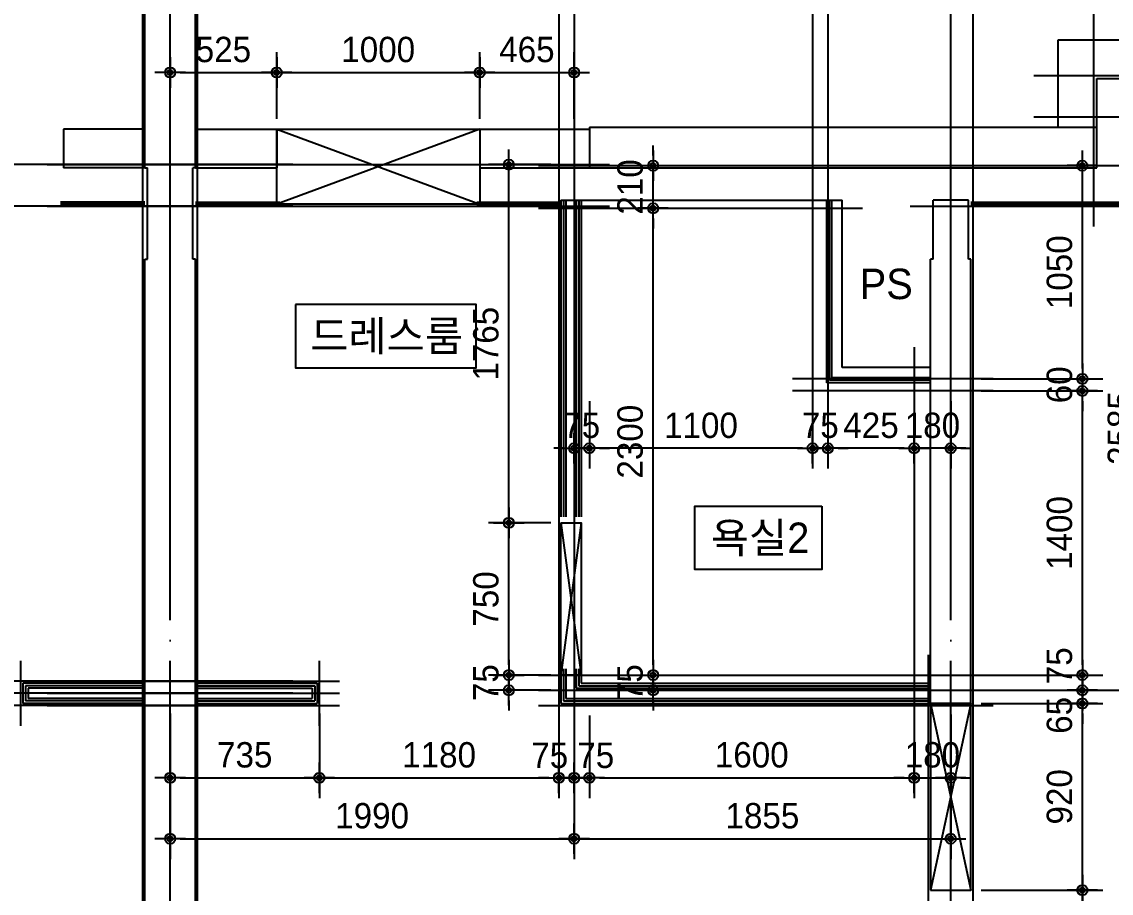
# Model space of a CAD drawing. Header units: millimetres. Extents: x 0 to 92204, y -190080 to 23760.
# Drawn here: x 4497 to 9864, y -147703 to -143409 of the extents above; entities that cross this region are included whole.
import ezdxf
from ezdxf.enums import TextEntityAlignment as Align
from ezdxf.xclip import XClip

# ---------------------------------------------------------------- set-up
doc = ezdxf.new("R2010")
doc.units = ezdxf.units.MM
doc.header["$LTSCALE"] = 100
doc.header["$XCLIPFRAME"] = 0
doc.linetypes.add('AUDIT_D_220706163347-0', pattern=[0])
doc.linetypes.add('CEN', pattern=[62, 60, -1, 0, -1])
doc.layers.get('defpoints').update_dxf_attribs({"color": 139})
for name, color, linetype in [('AA-XXXX-DIMS', 7, 'Continuous'), ('CEN_CON', 1, 'CEN'), ('CEN_WALL', 12, 'CEN'), ('CONC', 2, 'Continuous'), ('DIM', 7, 'AUDIT_D_220706163347-0'), ('MC', 135, 'Continuous'), ('ROM', 7, 'AUDIT_D_220706163347-0'), ('WAL', 3, 'Continuous'), ('WAL_DRY', 7, 'Continuous'), ('실명', 3, 'AUDIT_D_220706163347-0'), ('실명박스', 7, 'AUDIT_D_220706163347-0'), ('창호-open', 4, 'Continuous')]:
    doc.layers.add(name, color=color, linetype=linetype)
doc.styles.add('HAUD01', font='Dotum.ttf')
doc.styles.add('돋움', font='Dotum.ttf')
doc.dimstyles.new('내부100', dxfattribs={"dimscale": 50, "dimtxt": 2.5, "dimasz": 1, "dimexe": 2, "dimexo": 1, "dimgap": 1, "dimtad": 1, "dimdec": 0, "dimzin": 0, "dimdsep": 46, "dimtxsty": '돋움', "dimblk1": 'DIMDOT', "dimblk2": 'DIMDOT', "dimsah": 1, "dimcen": 0.09, "dimdle": 2, "dimclrd": 7, "dimclre": 7, "dimclrt": 3, "dimadec": 0, "dimazin": 0, "dimtfac": 1, "dimtdec": 0, "dimtix": 1, "dimtmove": 2, "dimatfit": 3, "dimldrblk": 'DIMDOT', "dimfxl": 1, "dimtolj": 1, "dimtzin": 0, "dimarcsym": 0})

# ---------------------------------------------------------------- blocks, each defined once
blk = doc.blocks.new('U-131A(기본)', base_point=(-95320.8, -158830.5))
at = {"layer": 'CEN_CON'}
for p, q in [((-95320.8, -159130.5), (-95320.8, -148195.5)), ((-91475.8, -159130.5), (-91475.8, -148195.5)), ((-93505.8, -150690.5), (-90465.8, -150690.5))]:
    blk.add_line(p, q, dxfattribs=at)
at = {"layer": 'CEN_WALL'}
for p, q in [((-93330.8, -148195.5), (-93330.8, -153450.5)), ((-92080.8, -148195.5), (-92080.8, -151900.5)), ((-90770.8, -150990.5), (-90770.8, -148195.5)), ((-91065.8, -150245.5), (-86665.8, -150245.5)), ((-95925.8, -150685.5), (-93155.8, -150685.5)), ((-91265.8, -151740.5), (-92255.8, -151740.5)), ((-95925.8, -153290.5), (-94485.8, -153290.5)), ((-93505.8, -153275.5), (-91265.8, -153275.5))]:
    blk.add_line(p, q, dxfattribs=at)
at = {"layer": 'CONC'}
for p, q in [((-95195.8, -150700.5), (-95195.8, -149285.5)), ((-93255.8, -150500.5), (-90755.8, -150500.5)), ((-93255.8, -150500.5), (-93255.8, -150700.5)), ((-90755.8, -150700.5), (-90755.8, -150500.5)), ((-95208.8, -151150.5), (-95208.8, -150700.5)), ((-95195.8, -150700.5), (-95208.8, -150700.5)), ((-93255.8, -150700.5), (-90755.8, -150700.5)), ((-91562.8, -151150.5), (-91562.8, -150860.5)), ((-91388.8, -150860.5), (-91562.8, -150860.5)), ((-91388.8, -151150.5), (-91388.8, -150860.5)), ((-95195.8, -151150.5), (-95208.8, -151150.5)), ((-95195.8, -156690.5), (-95195.8, -151150.5)), ((-91575.8, -153340.5), (-91575.8, -151150.5)), ((-91562.8, -151150.5), (-91575.8, -151150.5)), ((-91375.8, -151150.5), (-91388.8, -151150.5)), ((-91375.8, -153340.5), (-91375.8, -151150.5)), ((-91575.8, -153340.5), (-91375.8, -153340.5))]:
    blk.add_line(p, q, dxfattribs=at)
at = {"layer": 'MC'}
for p, q in [((-95185.8, -159130.5), (-95185.8, -148195.5)), ((-93405.8, -148195.5), (-93405.8, -153450.5)), ((-92155.8, -148195.5), (-92155.8, -151900.5)), ((-91365.8, -159130.5), (-91365.8, -148195.5)), ((-91065.8, -150450.5), (-86665.8, -150450.5)), ((-95925.8, -150890.5), (-93155.8, -150890.5)), ((-93505.8, -150900.5), (-91910.8, -150900.5)), ((-91675.8, -150890.5), (-90465.8, -150890.5)), ((-91655.8, -151585.5), (-91655.8, -153450.5)), ((-91265.8, -151800.5), (-92255.8, -151800.5)), ((-91585.8, -159130.5), (-91585.8, -153100.5)), ((-94585.8, -153450.5), (-94585.8, -153130.5)), ((-93505.8, -153200.5), (-91265.8, -153200.5)), ((-95925.8, -153230.5), (-94485.8, -153230.5)), ((-95925.8, -153350.5), (-94485.8, -153350.5)), ((-93505.8, -153350.5), (-91265.8, -153350.5))]:
    blk.add_line(p, q, dxfattribs=at)
at = {"layer": 'WAL'}
for p, q in [((-90945.8, -150070.5), (-89365.8, -150070.5)), ((-90945.8, -150500.5), (-90945.8, -150070.5)), ((-90755.8, -150260.5), (-89365.8, -150260.5)), ((-90755.8, -150700.5), (-90755.8, -150260.5)), ((-95195.8, -150510.5), (-94795.8, -150510.5)), ((-94795.8, -150510.5), (-94795.8, -150700.5)), ((-93795.8, -150510.5), (-93255.8, -150510.5)), ((-93795.8, -150510.5), (-93795.8, -150700.5)), ((-95195.8, -150700.5), (-94795.8, -150700.5)), ((-93795.8, -150700.5), (-93255.8, -150700.5))]:
    blk.add_line(p, q, dxfattribs=at)
at = {"layer": 'WAL_DRY'}
for p, q in [((-95195.8, -150870.5), (-94780.8, -150870.5)), ((-95195.8, -150880.5), (-94780.8, -150880.5)), ((-93810.8, -150870.5), (-93395.8, -150870.5)), ((-93810.8, -150880.5), (-93395.8, -150880.5)), ((-93395.8, -150860.5), (-93395.8, -152420.5)), ((-93395.8, -150860.5), (-92085.8, -150860.5)), ((-93383.3, -150860.5), (-93383.3, -152420.5)), ((-93370.8, -150860.5), (-93370.8, -152420.5)), ((-93320.8, -150860.5), (-93320.8, -152420.5)), ((-93308.3, -150860.5), (-93308.3, -152420.5)), ((-93295.8, -150860.5), (-93295.8, -152420.5)), ((-92085.8, -151760.5), (-92085.8, -150860.5)), ((-92085.8, -150860.5), (-92010.8, -150860.5)), ((-92073.3, -151748), (-92073.3, -150860.5)), ((-92060.8, -151735.5), (-92060.8, -150860.5)), ((-92010.8, -151685.5), (-92010.8, -150860.5)), ((-91375.8, -150870.5), (-90585.8, -150870.5)), ((-91375.8, -150880.5), (-90575.8, -150880.5)), ((-91575.8, -151685.5), (-92010.8, -151685.5)), ((-91575.8, -151760.5), (-92085.8, -151760.5)), ((-91575.8, -151748), (-92073.3, -151748)), ((-91575.8, -151735.5), (-92060.8, -151735.5)), ((-93395.8, -153170.5), (-93395.8, -153340.5)), ((-93383.3, -153170.5), (-93383.3, -153328)), ((-93370.8, -153170.5), (-93370.8, -153315.5)), ((-93320.8, -153170.5), (-93320.8, -153265.5)), ((-93308.3, -153170.5), (-93308.3, -153253)), ((-93295.8, -153170.5), (-93295.8, -153240.5)), ((-95195.8, -153240.5), (-94595.8, -153240.5)), ((-95195.8, -153253), (-94608.3, -153253)), ((-94608.3, -153253), (-94608.3, -153328)), ((-94595.8, -153240.5), (-94595.8, -153340.5)), ((-93308.3, -153253), (-91575.8, -153253)), ((-93295.8, -153240.5), (-91575.8, -153240.5)), ((-95195.8, -153265.5), (-94620.8, -153265.5)), ((-95195.8, -153315.5), (-94620.8, -153315.5)), ((-94620.8, -153265.5), (-94620.8, -153315.5)), ((-93370.8, -153315.5), (-91575.8, -153315.5)), ((-93320.8, -153265.5), (-91575.8, -153265.5)), ((-95195.8, -153328), (-94608.3, -153328)), ((-95195.8, -153340.5), (-94595.8, -153340.5)), ((-93395.8, -153340.5), (-91575.8, -153340.5)), ((-93383.3, -153328), (-91575.8, -153328))]:
    blk.add_line(p, q, dxfattribs=at)
blk = doc.blocks.new('DIMDOT')
at = {"layer": 'AA-XXXX-DIMS'}
for p, q in [((0, -1.5), (0, 1.5)), ((-1.5, 0), (1.5, 0))]:
    blk.add_line(p, q, dxfattribs=at)
for radius in [0.5, 0.25]:
    blk.add_circle((0, 0), radius, dxfattribs=at)
blk = doc.blocks.new('*D1703')
at = {"layer": 'defpoints', "color": 0, "transparency": 16777216}
for p in [(9173, -147688), (9721.8, -147688), (9173, -150758)]:
    blk.add_point(p, dxfattribs=at)
at = {"layer": 'DIM', "color": 7, "lineweight": -2, "transparency": 16777216}
for p, q in [((9223, -147688), (9821.8, -147688)), ((9721.8, -150708), (9721.8, -147738)), ((9223, -150758), (9821.8, -150758))]:
    blk.add_line(p, q, dxfattribs=at)
at = {"layer": 'DIM', "color": 7, "lineweight": -2, "transparency": 16777216, "xscale": 50, "yscale": 50, "zscale": 50}
for p, rotation in [((9721.8, -147688), 90), ((9721.8, -150758), 270)]:
    blk.add_blockref('DIMDOT', p, dxfattribs=dict(at, rotation=rotation))
at = {"layer": 'DIM', "color": 3, "transparency": 16777216, "insert": (9609.2, -149223), "char_height": 125, "attachment_point": 5, "rotation": 90, "style": '돋움'}
blk.add_mtext('\\A1;3070', dxfattribs=at)
blk = doc.blocks.new('*D1704')
at = {"layer": 'defpoints', "color": 0, "transparency": 16777216}
for p in [(9173, -146768), (9721.8, -146768), (9173, -147688)]:
    blk.add_point(p, dxfattribs=at)
at = {"layer": 'DIM', "color": 7, "lineweight": -2, "transparency": 16777216}
for p, q in [((9223, -146768), (9821.8, -146768)), ((9721.8, -147638), (9721.8, -146818)), ((9223, -147688), (9821.8, -147688))]:
    blk.add_line(p, q, dxfattribs=at)
at = {"layer": 'DIM', "color": 7, "lineweight": -2, "transparency": 16777216, "xscale": 50, "yscale": 50, "zscale": 50}
for p, rotation in [((9721.8, -146768), 90), ((9721.8, -147688), 270)]:
    blk.add_blockref('DIMDOT', p, dxfattribs=dict(at, rotation=rotation))
at = {"layer": 'DIM', "color": 3, "transparency": 16777216, "insert": (9609.2, -147228), "char_height": 125, "attachment_point": 5, "rotation": 90, "style": '돋움'}
blk.add_mtext('\\A1;920', dxfattribs=at)
blk = doc.blocks.new('*D1705')
at = {"layer": 'defpoints', "color": 0, "transparency": 16777216}
for p in [(9173, -146703), (9721.8, -146703), (9173, -146768)]:
    blk.add_point(p, dxfattribs=at)
at = {"layer": 'DIM', "color": 7, "lineweight": -2, "transparency": 16777216}
for p, q in [((9721.8, -146653), (9721.8, -146603)), ((9223, -146703), (9821.8, -146703)), ((9721.8, -146768), (9721.8, -146703)), ((9223, -146768), (9821.8, -146768)), ((9721.8, -146818), (9721.8, -146868))]:
    blk.add_line(p, q, dxfattribs=at)
at = {"layer": 'DIM', "color": 7, "lineweight": -2, "transparency": 16777216, "xscale": 50, "yscale": 50, "zscale": 50}
for p, rotation in [((9721.8, -146703), 270), ((9721.8, -146768), 90)]:
    blk.add_blockref('DIMDOT', p, dxfattribs=dict(at, rotation=rotation))
at = {"layer": 'DIM', "color": 3, "transparency": 16777216, "insert": (9609.2, -146826.7), "char_height": 125, "attachment_point": 5, "rotation": 90, "style": '돋움'}
blk.add_mtext('\\A1;65', dxfattribs=at)
blk = doc.blocks.new('*D1706')
at = {"layer": 'defpoints', "color": 0, "transparency": 16777216}
for p in [(9173, -146628), (9721.8, -146628), (9173, -146703)]:
    blk.add_point(p, dxfattribs=at)
at = {"layer": 'DIM', "color": 7, "lineweight": -2, "transparency": 16777216}
for p, q in [((9721.8, -146578), (9721.8, -146528)), ((9223, -146628), (9821.8, -146628)), ((9721.8, -146703), (9721.8, -146628)), ((9223, -146703), (9821.8, -146703)), ((9721.8, -146753), (9721.8, -146803))]:
    blk.add_line(p, q, dxfattribs=at)
at = {"layer": 'DIM', "color": 7, "lineweight": -2, "transparency": 16777216, "xscale": 50, "yscale": 50, "zscale": 50}
for p, rotation in [((9721.8, -146628), 270), ((9721.8, -146703), 90)]:
    blk.add_blockref('DIMDOT', p, dxfattribs=dict(at, rotation=rotation))
at = {"layer": 'DIM', "color": 3, "transparency": 16777216, "insert": (9609.2, -146582.2), "char_height": 125, "attachment_point": 5, "rotation": 90, "style": '돋움'}
blk.add_mtext('\\A1;75', dxfattribs=at)
blk = doc.blocks.new('*D1707')
at = {"layer": 'defpoints', "color": 0, "transparency": 16777216}
for p in [(9173, -145228), (9721.8, -145228), (9173, -146628)]:
    blk.add_point(p, dxfattribs=at)
at = {"layer": 'DIM', "color": 7, "lineweight": -2, "transparency": 16777216}
for p, q in [((9223, -145228), (9821.8, -145228)), ((9721.8, -146578), (9721.8, -145278)), ((9223, -146628), (9821.8, -146628))]:
    blk.add_line(p, q, dxfattribs=at)
at = {"layer": 'DIM', "color": 7, "lineweight": -2, "transparency": 16777216, "xscale": 50, "yscale": 50, "zscale": 50}
for p, rotation in [((9721.8, -145228), 90), ((9721.8, -146628), 270)]:
    blk.add_blockref('DIMDOT', p, dxfattribs=dict(at, rotation=rotation))
at = {"layer": 'DIM', "color": 3, "transparency": 16777216, "insert": (9609.2, -145928), "char_height": 125, "attachment_point": 5, "rotation": 90, "style": '돋움'}
blk.add_mtext('\\A1;1400', dxfattribs=at)
blk = doc.blocks.new('*D1708')
at = {"layer": 'defpoints', "color": 0, "transparency": 16777216}
for p in [(9173, -145168), (9721.8, -145168), (9173, -145228)]:
    blk.add_point(p, dxfattribs=at)
at = {"layer": 'DIM', "color": 7, "lineweight": -2, "transparency": 16777216}
for p, q in [((9721.8, -145118), (9721.8, -145068)), ((9223, -145168), (9821.8, -145168)), ((9721.8, -145228), (9721.8, -145168)), ((9223, -145228), (9821.8, -145228)), ((9721.8, -145278), (9721.8, -145328))]:
    blk.add_line(p, q, dxfattribs=at)
at = {"layer": 'DIM', "color": 7, "lineweight": -2, "transparency": 16777216, "xscale": 50, "yscale": 50, "zscale": 50}
for p, rotation in [((9721.8, -145168), 270), ((9721.8, -145228), 90)]:
    blk.add_blockref('DIMDOT', p, dxfattribs=dict(at, rotation=rotation))
at = {"layer": 'DIM', "color": 3, "transparency": 16777216, "insert": (9609.2, -145198), "char_height": 125, "attachment_point": 5, "rotation": 90, "style": '돋움'}
blk.add_mtext('\\A1;60', dxfattribs=at)
blk = doc.blocks.new('*D1709')
at = {"layer": 'defpoints', "color": 0, "transparency": 16777216}
for p in [(9173, -144118), (9721.8, -144118), (9173, -145168)]:
    blk.add_point(p, dxfattribs=at)
at = {"layer": 'DIM', "color": 7, "lineweight": -2, "transparency": 16777216}
for p, q in [((9223, -144118), (9821.8, -144118)), ((9721.8, -145118), (9721.8, -144168)), ((9223, -145168), (9821.8, -145168))]:
    blk.add_line(p, q, dxfattribs=at)
at = {"layer": 'DIM', "color": 7, "lineweight": -2, "transparency": 16777216, "xscale": 50, "yscale": 50, "zscale": 50}
for p, rotation in [((9721.8, -144118), 90), ((9721.8, -145168), 270)]:
    blk.add_blockref('DIMDOT', p, dxfattribs=dict(at, rotation=rotation))
at = {"layer": 'DIM', "color": 3, "transparency": 16777216, "insert": (9609.2, -144643), "char_height": 125, "attachment_point": 5, "rotation": 90, "style": '돋움'}
blk.add_mtext('\\A1;1050', dxfattribs=at)
blk = doc.blocks.new('*D1710')
at = {"layer": 'defpoints', "color": 0, "transparency": 16777216}
for p in [(9173, -144118), (10021.8, -144118), (9173, -146703)]:
    blk.add_point(p, dxfattribs=at)
at = {"layer": 'DIM', "color": 7, "lineweight": -2, "transparency": 16777216}
for p, q in [((9223, -144118), (10121.8, -144118)), ((10021.8, -146653), (10021.8, -144168)), ((9223, -146703), (10121.8, -146703))]:
    blk.add_line(p, q, dxfattribs=at)
at = {"layer": 'DIM', "color": 7, "lineweight": -2, "transparency": 16777216, "xscale": 50, "yscale": 50, "zscale": 50}
for p, rotation in [((10021.8, -144118), 90), ((10021.8, -146703), 270)]:
    blk.add_blockref('DIMDOT', p, dxfattribs=dict(at, rotation=rotation))
at = {"layer": 'DIM', "color": 3, "transparency": 16777216, "insert": (9909.2, -145410.5), "char_height": 125, "attachment_point": 5, "rotation": 90, "style": '돋움'}
blk.add_mtext('\\A1;2585', dxfattribs=at)
blk = doc.blocks.new('*D1711')
at = {"layer": 'defpoints', "color": 0, "transparency": 16777216}
for p in [(9173, -146703), (10021.8, -146703), (9173, -150758)]:
    blk.add_point(p, dxfattribs=at)
at = {"layer": 'DIM', "color": 7, "lineweight": -2, "transparency": 16777216}
for p, q in [((9223, -146703), (10121.8, -146703)), ((10021.8, -150708), (10021.8, -146753)), ((9223, -150758), (10121.8, -150758))]:
    blk.add_line(p, q, dxfattribs=at)
at = {"layer": 'DIM', "color": 7, "lineweight": -2, "transparency": 16777216, "xscale": 50, "yscale": 50, "zscale": 50}
for p, rotation in [((10021.8, -146703), 90), ((10021.8, -150758), 270)]:
    blk.add_blockref('DIMDOT', p, dxfattribs=dict(at, rotation=rotation))
at = {"layer": 'DIM', "color": 3, "transparency": 16777216, "insert": (9909.2, -148730.5), "char_height": 125, "attachment_point": 5, "rotation": 90, "style": '돋움'}
blk.add_mtext('\\A1;4055', dxfattribs=at)
blk = doc.blocks.new('*D1712')
at = {"layer": 'defpoints', "color": 0, "transparency": 16777216}
for p in [(5228, -146768), (5963, -146768), (5963, -147134.5)]:
    blk.add_point(p, dxfattribs=at)
at = {"layer": 'DIM', "color": 7, "lineweight": -2, "transparency": 16777216}
for p, q in [((5228, -146818), (5228, -147234.5)), ((5963, -146818), (5963, -147234.5)), ((5278, -147134.5), (5913, -147134.5))]:
    blk.add_line(p, q, dxfattribs=at)
at = {"layer": 'DIM', "color": 7, "lineweight": -2, "transparency": 16777216, "xscale": 50, "yscale": 50, "zscale": 50, "rotation": 180}
blk.add_blockref('DIMDOT', (5228, -147134.5), dxfattribs=at)
at = {"layer": 'DIM', "color": 7, "lineweight": -2, "transparency": 16777216, "xscale": 50, "yscale": 50, "zscale": 50}
blk.add_blockref('DIMDOT', (5963, -147134.5), dxfattribs=at)
at = {"layer": 'DIM', "color": 3, "transparency": 16777216, "insert": (5595.5, -147021.9), "char_height": 125, "attachment_point": 5, "style": '돋움'}
blk.add_mtext('\\A1;735', dxfattribs=at)
blk = doc.blocks.new('*D1713')
at = {"layer": 'defpoints', "color": 0, "transparency": 16777216}
for p in [(5963, -146768), (7143, -146778), (7143, -147134.5)]:
    blk.add_point(p, dxfattribs=at)
at = {"layer": 'DIM', "color": 7, "lineweight": -2, "transparency": 16777216}
for p, q in [((5963, -146818), (5963, -147234.5)), ((7143, -146828), (7143, -147234.5)), ((6013, -147134.5), (7093, -147134.5))]:
    blk.add_line(p, q, dxfattribs=at)
at = {"layer": 'DIM', "color": 7, "lineweight": -2, "transparency": 16777216, "xscale": 50, "yscale": 50, "zscale": 50, "rotation": 180}
blk.add_blockref('DIMDOT', (5963, -147134.5), dxfattribs=at)
at = {"layer": 'DIM', "color": 7, "lineweight": -2, "transparency": 16777216, "xscale": 50, "yscale": 50, "zscale": 50}
blk.add_blockref('DIMDOT', (7143, -147134.5), dxfattribs=at)
at = {"layer": 'DIM', "color": 3, "transparency": 16777216, "insert": (6553, -147021.9), "char_height": 125, "attachment_point": 5, "style": '돋움'}
blk.add_mtext('\\A1;1180', dxfattribs=at)
blk = doc.blocks.new('*D1714')
at = {"layer": 'defpoints', "color": 0, "transparency": 16777216}
for p in [(7143, -146778), (7218, -146778), (7218, -147134.5)]:
    blk.add_point(p, dxfattribs=at)
at = {"layer": 'DIM', "color": 7, "lineweight": -2, "transparency": 16777216}
for p, q in [((7143, -146828), (7143, -147234.5)), ((7218, -146828), (7218, -147234.5)), ((7093, -147134.5), (7043, -147134.5)), ((7143, -147134.5), (7218, -147134.5)), ((7268, -147134.5), (7318, -147134.5))]:
    blk.add_line(p, q, dxfattribs=at)
at = {"layer": 'DIM', "color": 7, "lineweight": -2, "transparency": 16777216, "xscale": 50, "yscale": 50, "zscale": 50}
blk.add_blockref('DIMDOT', (7143, -147134.5), dxfattribs=at)
at = {"layer": 'DIM', "color": 7, "lineweight": -2, "transparency": 16777216, "xscale": 50, "yscale": 50, "zscale": 50, "rotation": 180}
blk.add_blockref('DIMDOT', (7218, -147134.5), dxfattribs=at)
at = {"layer": 'DIM', "color": 3, "transparency": 16777216, "insert": (7098, -147024.6), "char_height": 125, "attachment_point": 5, "style": '돋움'}
blk.add_mtext('\\A1;75', dxfattribs=at)
blk = doc.blocks.new('*D1715')
at = {"layer": 'defpoints', "color": 0, "transparency": 16777216}
for p in [(7218, -146778), (7293, -146778), (7293, -147134.5)]:
    blk.add_point(p, dxfattribs=at)
at = {"layer": 'DIM', "color": 7, "lineweight": -2, "transparency": 16777216}
for p, q in [((7218, -146828), (7218, -147234.5)), ((7293, -146828), (7293, -147234.5)), ((7168, -147134.5), (7118, -147134.5)), ((7218, -147134.5), (7293, -147134.5)), ((7343, -147134.5), (7393, -147134.5))]:
    blk.add_line(p, q, dxfattribs=at)
at = {"layer": 'DIM', "color": 7, "lineweight": -2, "transparency": 16777216, "xscale": 50, "yscale": 50, "zscale": 50}
blk.add_blockref('DIMDOT', (7218, -147134.5), dxfattribs=at)
at = {"layer": 'DIM', "color": 7, "lineweight": -2, "transparency": 16777216, "xscale": 50, "yscale": 50, "zscale": 50, "rotation": 180}
blk.add_blockref('DIMDOT', (7293, -147134.5), dxfattribs=at)
at = {"layer": 'DIM', "color": 3, "transparency": 16777216, "insert": (7324.7, -147024.6), "char_height": 125, "attachment_point": 5, "style": '돋움'}
blk.add_mtext('\\A1;75', dxfattribs=at)
blk = doc.blocks.new('*D1716')
at = {"layer": 'defpoints', "color": 0, "transparency": 16777216}
for p in [(8893, -146778), (9073, -146778), (9073, -147134.5)]:
    blk.add_point(p, dxfattribs=at)
at = {"layer": 'DIM', "color": 7, "lineweight": -2, "transparency": 16777216}
for p, q in [((8893, -146828), (8893, -147234.5)), ((9073, -146828), (9073, -147234.5)), ((8843, -147134.5), (8793, -147134.5)), ((8893, -147134.5), (9073, -147134.5)), ((9123, -147134.5), (9173, -147134.5))]:
    blk.add_line(p, q, dxfattribs=at)
at = {"layer": 'DIM', "color": 7, "lineweight": -2, "transparency": 16777216, "xscale": 50, "yscale": 50, "zscale": 50}
blk.add_blockref('DIMDOT', (8893, -147134.5), dxfattribs=at)
at = {"layer": 'DIM', "color": 7, "lineweight": -2, "transparency": 16777216, "xscale": 50, "yscale": 50, "zscale": 50, "rotation": 180}
blk.add_blockref('DIMDOT', (9073, -147134.5), dxfattribs=at)
at = {"layer": 'DIM', "color": 3, "transparency": 16777216, "insert": (8983, -147021.9), "char_height": 125, "attachment_point": 5, "style": '돋움'}
blk.add_mtext('\\A1;180', dxfattribs=at)
blk = doc.blocks.new('*D1717')
at = {"layer": 'defpoints', "color": 0, "transparency": 16777216}
for p in [(5228, -146768), (7218, -146778), (7218, -147434.5)]:
    blk.add_point(p, dxfattribs=at)
at = {"layer": 'DIM', "color": 7, "lineweight": -2, "transparency": 16777216}
for p, q in [((5228, -146818), (5228, -147534.5)), ((7218, -146828), (7218, -147534.5)), ((5278, -147434.5), (7168, -147434.5))]:
    blk.add_line(p, q, dxfattribs=at)
at = {"layer": 'DIM', "color": 7, "lineweight": -2, "transparency": 16777216, "xscale": 50, "yscale": 50, "zscale": 50, "rotation": 180}
blk.add_blockref('DIMDOT', (5228, -147434.5), dxfattribs=at)
at = {"layer": 'DIM', "color": 7, "lineweight": -2, "transparency": 16777216, "xscale": 50, "yscale": 50, "zscale": 50}
blk.add_blockref('DIMDOT', (7218, -147434.5), dxfattribs=at)
at = {"layer": 'DIM', "color": 3, "transparency": 16777216, "insert": (6223, -147321.9), "char_height": 125, "attachment_point": 5, "style": '돋움'}
blk.add_mtext('\\A1;1990', dxfattribs=at)
blk = doc.blocks.new('*D1718')
at = {"layer": 'defpoints', "color": 0, "transparency": 16777216}
for p in [(7293, -146778), (8893, -146778), (8893, -147134.5)]:
    blk.add_point(p, dxfattribs=at)
at = {"layer": 'DIM', "color": 7, "lineweight": -2, "transparency": 16777216}
for p, q in [((7293, -146828), (7293, -147234.5)), ((8893, -146828), (8893, -147234.5)), ((7343, -147134.5), (8843, -147134.5))]:
    blk.add_line(p, q, dxfattribs=at)
at = {"layer": 'DIM', "color": 7, "lineweight": -2, "transparency": 16777216, "xscale": 50, "yscale": 50, "zscale": 50, "rotation": 180}
blk.add_blockref('DIMDOT', (7293, -147134.5), dxfattribs=at)
at = {"layer": 'DIM', "color": 7, "lineweight": -2, "transparency": 16777216, "xscale": 50, "yscale": 50, "zscale": 50}
blk.add_blockref('DIMDOT', (8893, -147134.5), dxfattribs=at)
at = {"layer": 'DIM', "color": 3, "transparency": 16777216, "insert": (8093, -147021.9), "char_height": 125, "attachment_point": 5, "style": '돋움'}
blk.add_mtext('\\A1;1600', dxfattribs=at)
blk = doc.blocks.new('*D1719')
at = {"layer": 'defpoints', "color": 0, "transparency": 16777216}
for p in [(7218, -146778), (9073, -146772.8), (9073, -147434.5)]:
    blk.add_point(p, dxfattribs=at)
at = {"layer": 'DIM', "color": 7, "lineweight": -2, "transparency": 16777216}
for p, q in [((9073, -146822.8), (9073, -147534.5)), ((7218, -146828), (7218, -147534.5)), ((7268, -147434.5), (9023, -147434.5))]:
    blk.add_line(p, q, dxfattribs=at)
at = {"layer": 'DIM', "color": 7, "lineweight": -2, "transparency": 16777216, "xscale": 50, "yscale": 50, "zscale": 50, "rotation": 180}
blk.add_blockref('DIMDOT', (7218, -147434.5), dxfattribs=at)
at = {"layer": 'DIM', "color": 7, "lineweight": -2, "transparency": 16777216, "xscale": 50, "yscale": 50, "zscale": 50}
blk.add_blockref('DIMDOT', (9073, -147434.5), dxfattribs=at)
at = {"layer": 'DIM', "color": 3, "transparency": 16777216, "insert": (8145.5, -147321.9), "char_height": 125, "attachment_point": 5, "style": '돋움'}
blk.add_mtext('\\A1;1855', dxfattribs=at)
blk = doc.blocks.new('*D1720')
at = {"layer": 'defpoints', "color": 0, "transparency": 16777216}
for p in [(6896.5, -146628), (7153, -146628), (7153, -146703)]:
    blk.add_point(p, dxfattribs=at)
at = {"layer": 'DIM', "color": 7, "lineweight": -2, "transparency": 16777216}
for p, q in [((6896.5, -146578), (6896.5, -146528)), ((7103, -146628), (6796.5, -146628)), ((6896.5, -146703), (6896.5, -146628)), ((7103, -146703), (6796.5, -146703)), ((6896.5, -146753), (6896.5, -146803))]:
    blk.add_line(p, q, dxfattribs=at)
at = {"layer": 'DIM', "color": 7, "lineweight": -2, "transparency": 16777216, "xscale": 50, "yscale": 50, "zscale": 50}
for p, rotation in [((6896.5, -146628), 270), ((6896.5, -146703), 90)]:
    blk.add_blockref('DIMDOT', p, dxfattribs=dict(at, rotation=rotation))
at = {"layer": 'DIM', "color": 3, "transparency": 16777216, "insert": (6783.9, -146665.5), "char_height": 125, "attachment_point": 5, "rotation": 90, "style": '돋움'}
blk.add_mtext('\\A1;75', dxfattribs=at)
blk = doc.blocks.new('*D1721')
at = {"layer": 'defpoints', "color": 0, "transparency": 16777216}
for p in [(6896.5, -145878), (7153, -145878), (7153, -146628)]:
    blk.add_point(p, dxfattribs=at)
at = {"layer": 'DIM', "color": 7, "lineweight": -2, "transparency": 16777216}
for p, q in [((7103, -145878), (6796.5, -145878)), ((6896.5, -146578), (6896.5, -145928)), ((7103, -146628), (6796.5, -146628))]:
    blk.add_line(p, q, dxfattribs=at)
at = {"layer": 'DIM', "color": 7, "lineweight": -2, "transparency": 16777216, "xscale": 50, "yscale": 50, "zscale": 50}
for p, rotation in [((6896.5, -145878), 90), ((6896.5, -146628), 270)]:
    blk.add_blockref('DIMDOT', p, dxfattribs=dict(at, rotation=rotation))
at = {"layer": 'DIM', "color": 3, "transparency": 16777216, "insert": (6783.9, -146253), "char_height": 125, "attachment_point": 5, "rotation": 90, "style": '돋움'}
blk.add_mtext('\\A1;750', dxfattribs=at)
blk = doc.blocks.new('*D1722')
at = {"layer": 'defpoints', "color": 0, "transparency": 16777216}
for p in [(6896.5, -144113), (7153, -144113), (7153, -145878)]:
    blk.add_point(p, dxfattribs=at)
at = {"layer": 'DIM', "color": 7, "lineweight": -2, "transparency": 16777216}
for p, q in [((7103, -144113), (6796.5, -144113)), ((6896.5, -145828), (6896.5, -144163)), ((7103, -145878), (6796.5, -145878))]:
    blk.add_line(p, q, dxfattribs=at)
at = {"layer": 'DIM', "color": 7, "lineweight": -2, "transparency": 16777216, "xscale": 50, "yscale": 50, "zscale": 50}
for p, rotation in [((6896.5, -144113), 90), ((6896.5, -145878), 270)]:
    blk.add_blockref('DIMDOT', p, dxfattribs=dict(at, rotation=rotation))
at = {"layer": 'DIM', "color": 3, "transparency": 16777216, "insert": (6783.9, -144995.5), "char_height": 125, "attachment_point": 5, "rotation": 90, "style": '돋움'}
blk.add_mtext('\\A1;1765', dxfattribs=at)
blk = doc.blocks.new('*D1723')
at = {"layer": 'defpoints', "color": 0, "transparency": 16777216}
for p in [(7410, -146628), (7607, -146628), (7410, -146703)]:
    blk.add_point(p, dxfattribs=at)
at = {"layer": 'DIM', "color": 7, "lineweight": -2, "transparency": 16777216}
for p, q in [((7607, -146578), (7607, -146528)), ((7460, -146628), (7707, -146628)), ((7607, -146703), (7607, -146628)), ((7460, -146703), (7707, -146703)), ((7607, -146753), (7607, -146803))]:
    blk.add_line(p, q, dxfattribs=at)
at = {"layer": 'DIM', "color": 7, "lineweight": -2, "transparency": 16777216, "xscale": 50, "yscale": 50, "zscale": 50}
for p, rotation in [((7607, -146628), 270), ((7607, -146703), 90)]:
    blk.add_blockref('DIMDOT', p, dxfattribs=dict(at, rotation=rotation))
at = {"layer": 'DIM', "color": 3, "transparency": 16777216, "insert": (7494.4, -146665.5), "char_height": 125, "attachment_point": 5, "rotation": 90, "style": '돋움'}
blk.add_mtext('\\A1;75', dxfattribs=at)
blk = doc.blocks.new('*D1724')
at = {"layer": 'defpoints', "color": 0, "transparency": 16777216}
for p in [(7410, -144328), (7607, -144328), (7410, -146628)]:
    blk.add_point(p, dxfattribs=at)
at = {"layer": 'DIM', "color": 7, "lineweight": -2, "transparency": 16777216}
for p, q in [((7460, -144328), (7707, -144328)), ((7607, -146578), (7607, -144378)), ((7460, -146628), (7707, -146628))]:
    blk.add_line(p, q, dxfattribs=at)
at = {"layer": 'DIM', "color": 7, "lineweight": -2, "transparency": 16777216, "xscale": 50, "yscale": 50, "zscale": 50}
for p, rotation in [((7607, -144328), 90), ((7607, -146628), 270)]:
    blk.add_blockref('DIMDOT', p, dxfattribs=dict(at, rotation=rotation))
at = {"layer": 'DIM', "color": 3, "transparency": 16777216, "insert": (7494.4, -145478), "char_height": 125, "attachment_point": 5, "rotation": 90, "style": '돋움'}
blk.add_mtext('\\A1;2300', dxfattribs=at)
blk = doc.blocks.new('*D1725')
at = {"layer": 'defpoints', "color": 0, "transparency": 16777216}
for p in [(7410, -144118), (7607, -144118), (7410, -144328)]:
    blk.add_point(p, dxfattribs=at)
at = {"layer": 'DIM', "color": 7, "lineweight": -2, "transparency": 16777216}
for p, q in [((7607, -144068), (7607, -144018)), ((7460, -144118), (7707, -144118)), ((7607, -144328), (7607, -144118)), ((7460, -144328), (7707, -144328)), ((7607, -144378), (7607, -144428))]:
    blk.add_line(p, q, dxfattribs=at)
at = {"layer": 'DIM', "color": 7, "lineweight": -2, "transparency": 16777216, "xscale": 50, "yscale": 50, "zscale": 50}
for p, rotation in [((7607, -144118), 270), ((7607, -144328), 90)]:
    blk.add_blockref('DIMDOT', p, dxfattribs=dict(at, rotation=rotation))
at = {"layer": 'DIM', "color": 3, "transparency": 16777216, "insert": (7494.4, -144223), "char_height": 125, "attachment_point": 5, "rotation": 90, "style": '돋움'}
blk.add_mtext('\\A1;210', dxfattribs=at)
blk = doc.blocks.new('*D1726')
at = {"layer": 'defpoints', "color": 0, "transparency": 16777216}
for p in [(8893, -145228), (9073, -145228), (8893, -145510.7)]:
    blk.add_point(p, dxfattribs=at)
at = {"layer": 'DIM', "color": 7, "lineweight": -2, "transparency": 16777216}
for p, q in [((8893, -145278), (8893, -145610.7)), ((9073, -145278), (9073, -145610.7)), ((8843, -145510.7), (8793, -145510.7)), ((9073, -145510.7), (8893, -145510.7)), ((9123, -145510.7), (9173, -145510.7))]:
    blk.add_line(p, q, dxfattribs=at)
at = {"layer": 'DIM', "color": 7, "lineweight": -2, "transparency": 16777216, "xscale": 50, "yscale": 50, "zscale": 50}
blk.add_blockref('DIMDOT', (8893, -145510.7), dxfattribs=at)
at = {"layer": 'DIM', "color": 7, "lineweight": -2, "transparency": 16777216, "xscale": 50, "yscale": 50, "zscale": 50, "rotation": 180}
blk.add_blockref('DIMDOT', (9073, -145510.7), dxfattribs=at)
at = {"layer": 'DIM', "color": 3, "transparency": 16777216, "insert": (8983, -145398.2), "char_height": 125, "attachment_point": 5, "style": '돋움'}
blk.add_mtext('\\A1;180', dxfattribs=at)
blk = doc.blocks.new('*D1727')
at = {"layer": 'defpoints', "color": 0, "transparency": 16777216}
for p in [(8468, -145228), (8893, -145228), (8468, -145510.7)]:
    blk.add_point(p, dxfattribs=at)
at = {"layer": 'DIM', "color": 7, "lineweight": -2, "transparency": 16777216}
for p, q in [((8468, -145278), (8468, -145610.7)), ((8893, -145278), (8893, -145610.7)), ((8843, -145510.7), (8518, -145510.7))]:
    blk.add_line(p, q, dxfattribs=at)
at = {"layer": 'DIM', "color": 7, "lineweight": -2, "transparency": 16777216, "xscale": 50, "yscale": 50, "zscale": 50, "rotation": 180}
blk.add_blockref('DIMDOT', (8468, -145510.7), dxfattribs=at)
at = {"layer": 'DIM', "color": 7, "lineweight": -2, "transparency": 16777216, "xscale": 50, "yscale": 50, "zscale": 50}
blk.add_blockref('DIMDOT', (8893, -145510.7), dxfattribs=at)
at = {"layer": 'DIM', "color": 3, "transparency": 16777216, "insert": (8680.5, -145398.2), "char_height": 125, "attachment_point": 5, "style": '돋움'}
blk.add_mtext('\\A1;425', dxfattribs=at)
blk = doc.blocks.new('*D1728')
at = {"layer": 'defpoints', "color": 0, "transparency": 16777216}
for p in [(8393, -145228), (8468, -145228), (8393, -145510.7)]:
    blk.add_point(p, dxfattribs=at)
at = {"layer": 'DIM', "color": 7, "lineweight": -2, "transparency": 16777216}
for p, q in [((8393, -145278), (8393, -145610.7)), ((8468, -145278), (8468, -145610.7)), ((8343, -145510.7), (8293, -145510.7)), ((8468, -145510.7), (8393, -145510.7)), ((8518, -145510.7), (8568, -145510.7))]:
    blk.add_line(p, q, dxfattribs=at)
at = {"layer": 'DIM', "color": 7, "lineweight": -2, "transparency": 16777216, "xscale": 50, "yscale": 50, "zscale": 50}
blk.add_blockref('DIMDOT', (8393, -145510.7), dxfattribs=at)
at = {"layer": 'DIM', "color": 7, "lineweight": -2, "transparency": 16777216, "xscale": 50, "yscale": 50, "zscale": 50, "rotation": 180}
blk.add_blockref('DIMDOT', (8468, -145510.7), dxfattribs=at)
at = {"layer": 'DIM', "color": 3, "transparency": 16777216, "insert": (8430.5, -145398.2), "char_height": 125, "attachment_point": 5, "style": '돋움'}
blk.add_mtext('\\A1;75', dxfattribs=at)
blk = doc.blocks.new('*D1729')
at = {"layer": 'defpoints', "color": 0, "transparency": 16777216}
for p in [(7293, -145228), (8393, -145228), (7293, -145510.7)]:
    blk.add_point(p, dxfattribs=at)
at = {"layer": 'DIM', "color": 7, "lineweight": -2, "transparency": 16777216}
for p, q in [((7293, -145278), (7293, -145610.7)), ((8393, -145278), (8393, -145610.7)), ((8343, -145510.7), (7343, -145510.7))]:
    blk.add_line(p, q, dxfattribs=at)
at = {"layer": 'DIM', "color": 7, "lineweight": -2, "transparency": 16777216, "xscale": 50, "yscale": 50, "zscale": 50, "rotation": 180}
blk.add_blockref('DIMDOT', (7293, -145510.7), dxfattribs=at)
at = {"layer": 'DIM', "color": 7, "lineweight": -2, "transparency": 16777216, "xscale": 50, "yscale": 50, "zscale": 50}
blk.add_blockref('DIMDOT', (8393, -145510.7), dxfattribs=at)
at = {"layer": 'DIM', "color": 3, "transparency": 16777216, "insert": (7843, -145398.2), "char_height": 125, "attachment_point": 5, "style": '돋움'}
blk.add_mtext('\\A1;1100', dxfattribs=at)
blk = doc.blocks.new('*D1730')
at = {"layer": 'defpoints', "color": 0, "transparency": 16777216}
for p in [(7218, -145228), (7293, -145228), (7218, -145510.7)]:
    blk.add_point(p, dxfattribs=at)
at = {"layer": 'DIM', "color": 7, "lineweight": -2, "transparency": 16777216}
for p, q in [((7218, -145278), (7218, -145610.7)), ((7293, -145278), (7293, -145610.7)), ((7168, -145510.7), (7118, -145510.7)), ((7293, -145510.7), (7218, -145510.7)), ((7343, -145510.7), (7393, -145510.7))]:
    blk.add_line(p, q, dxfattribs=at)
at = {"layer": 'DIM', "color": 7, "lineweight": -2, "transparency": 16777216, "xscale": 50, "yscale": 50, "zscale": 50}
blk.add_blockref('DIMDOT', (7218, -145510.7), dxfattribs=at)
at = {"layer": 'DIM', "color": 7, "lineweight": -2, "transparency": 16777216, "xscale": 50, "yscale": 50, "zscale": 50, "rotation": 180}
blk.add_blockref('DIMDOT', (7293, -145510.7), dxfattribs=at)
at = {"layer": 'DIM', "color": 3, "transparency": 16777216, "insert": (7255.5, -145398.2), "char_height": 125, "attachment_point": 5, "style": '돋움'}
blk.add_mtext('\\A1;75', dxfattribs=at)
blk = doc.blocks.new('*D1731')
at = {"layer": 'defpoints', "color": 0, "transparency": 16777216}
for p in [(5753, -143659), (5228, -143938), (5753, -143938)]:
    blk.add_point(p, dxfattribs=at)
at = {"layer": 'DIM', "color": 7, "lineweight": -2, "transparency": 16777216}
for p, q in [((5228, -143888), (5228, -143559)), ((5753, -143888), (5753, -143559)), ((5278, -143659), (5703, -143659))]:
    blk.add_line(p, q, dxfattribs=at)
at = {"layer": 'DIM', "color": 7, "lineweight": -2, "transparency": 16777216, "xscale": 50, "yscale": 50, "zscale": 50, "rotation": 180}
blk.add_blockref('DIMDOT', (5228, -143659), dxfattribs=at)
at = {"layer": 'DIM', "color": 7, "lineweight": -2, "transparency": 16777216, "xscale": 50, "yscale": 50, "zscale": 50}
blk.add_blockref('DIMDOT', (5753, -143659), dxfattribs=at)
at = {"layer": 'DIM', "color": 3, "transparency": 16777216, "insert": (5490.5, -143546.4), "char_height": 125, "attachment_point": 5, "style": '돋움'}
blk.add_mtext('\\A1;525', dxfattribs=at)
blk = doc.blocks.new('*D1732')
at = {"layer": 'defpoints', "color": 0, "transparency": 16777216}
for p in [(6753, -143659), (5753, -143938), (6753, -143938)]:
    blk.add_point(p, dxfattribs=at)
at = {"layer": 'DIM', "color": 7, "lineweight": -2, "transparency": 16777216}
for p, q in [((5753, -143888), (5753, -143559)), ((6753, -143888), (6753, -143559)), ((5803, -143659), (6703, -143659))]:
    blk.add_line(p, q, dxfattribs=at)
at = {"layer": 'DIM', "color": 7, "lineweight": -2, "transparency": 16777216, "xscale": 50, "yscale": 50, "zscale": 50, "rotation": 180}
blk.add_blockref('DIMDOT', (5753, -143659), dxfattribs=at)
at = {"layer": 'DIM', "color": 7, "lineweight": -2, "transparency": 16777216, "xscale": 50, "yscale": 50, "zscale": 50}
blk.add_blockref('DIMDOT', (6753, -143659), dxfattribs=at)
at = {"layer": 'DIM', "color": 3, "transparency": 16777216, "insert": (6253, -143546.4), "char_height": 125, "attachment_point": 5, "style": '돋움'}
blk.add_mtext('\\A1;1000', dxfattribs=at)
blk = doc.blocks.new('*D1733')
at = {"layer": 'defpoints', "color": 0, "transparency": 16777216}
for p in [(7218, -143659), (6753, -143938), (7218, -143938)]:
    blk.add_point(p, dxfattribs=at)
at = {"layer": 'DIM', "color": 7, "lineweight": -2, "transparency": 16777216}
for p, q in [((6753, -143888), (6753, -143559)), ((7218, -143888), (7218, -143559)), ((6803, -143659), (7168, -143659))]:
    blk.add_line(p, q, dxfattribs=at)
at = {"layer": 'DIM', "color": 7, "lineweight": -2, "transparency": 16777216, "xscale": 50, "yscale": 50, "zscale": 50, "rotation": 180}
blk.add_blockref('DIMDOT', (6753, -143659), dxfattribs=at)
at = {"layer": 'DIM', "color": 7, "lineweight": -2, "transparency": 16777216, "xscale": 50, "yscale": 50, "zscale": 50}
blk.add_blockref('DIMDOT', (7218, -143659), dxfattribs=at)
at = {"layer": 'DIM', "color": 3, "transparency": 16777216, "insert": (6985.5, -143546.4), "char_height": 125, "attachment_point": 5, "style": '돋움'}
blk.add_mtext('\\A1;465', dxfattribs=at)

msp = doc.modelspace()

# ---------------------------------------------------------------- linework, layer by layer
at = {"layer": '실명박스'}
for points in [[(5846.3, -144801.6), (5846.3, -145114.1), (6735.3, -145114.1), (6735.3, -144801.6)], [(8438.3, -145795.7), (8438.3, -146108.2), (7813.3, -146108.2), (7813.3, -145795.7)]]:
    msp.add_lwpolyline(points, close=True, dxfattribs=at)
at = {"layer": '창호-open'}
for p, q in [((6753, -143938), (5753, -144308)), ((5753, -143938), (6753, -144308)), ((7253, -145878), (7153, -146628)), ((7153, -145878), (7253, -146628)), ((9173, -146768), (8973, -147688)), ((8973, -146768), (9173, -147688))]:
    msp.add_line(p, q, dxfattribs=at)
for points in [[(5753, -143938), (6753, -143938), (6753, -144308), (5753, -144308)], [(7153, -145878), (7253, -145878), (7253, -146628), (7153, -146628)], [(8973, -147688), (9173, -147688), (9173, -146768), (8973, -146768)]]:
    msp.add_lwpolyline(points, close=True, dxfattribs=at)

# ---------------------------------------------------------------- block references
ref = msp.add_blockref('U-131A(기본)', (5228, -152258), dxfattribs=dict(xscale=-1))
XClip(ref).set_block_clipping_path([(-125185.7621048288, -159130.4644776349), (-93669.6970513853, -145405.4644776349)])
msp.add_blockref('U-131A(기본)', (5228, -152258))

# ---------------------------------------------------------------- texts
at = {"layer": 'ROM', "color": 3, "style": 'HAUD01'}
msp.add_text('PS', height=150, dxfattribs=at).set_placement((8755.5, -144700.5), align=Align.MIDDLE)
at = {"layer": '실명', "style": 'HAUD01'}
for s, p in [('드레스룸', (6294.3, -144955.6)), ('욕실2', (8134, -145950))]:
    msp.add_text(s, height=150, dxfattribs=at).set_placement(p, align=Align.MIDDLE)

# ---------------------------------------------------------------- dimensions: what is measured, and where the dimension line sits
at = {"layer": 'DIM'}
for base, p1, p2, picture, middle in [((5753, -143659), (5228, -143938), (5753, -143938), '*D1731', (5490.5, -143546.4)), ((6753, -143659), (5753, -143938), (6753, -143938), '*D1732', (6253, -143546.4)), ((7218, -143659), (6753, -143938), (7218, -143938), '*D1733', (6985.5, -143546.4))]:
    dim = msp.add_linear_dim(base=base, p1=p1, p2=p2, dimstyle='내부100', override={"dimscale": 50}, dxfattribs=at)
    dim.commit()
    dim.dimension.update_dxf_attribs({"geometry": picture, "text_midpoint": middle})
for base, p1, p2, angle, picture, middle in [((7607, -144118), (7410, -144328), (7410, -144118), 270, '*D1725', (7494.4, -144223)), ((6896.5, -144113), (7153, -145878), (7153, -144113), 90, '*D1722', (6783.9, -144995.5)), ((9721.8, -144118), (9173, -145168), (9173, -144118), 270, '*D1709', (9609.2, -144643)), ((10021.8, -144118), (9173, -146703), (9173, -144118), 270, '*D1710', (9909.2, -145410.5)), ((7607, -144328), (7410, -146628), (7410, -144328), 270, '*D1724', (7494.4, -145478)), ((9721.8, -145168), (9173, -145228), (9173, -145168), 270, '*D1708', (9609.2, -145198)), ((9721.8, -145228), (9173, -146628), (9173, -145228), 270, '*D1707', (9609.2, -145928)), ((7218, -145510.7), (7293, -145228), (7218, -145228), 180, '*D1730', (7255.5, -145398.2)), ((7293, -145510.7), (8393, -145228), (7293, -145228), 180, '*D1729', (7843, -145398.2)), ((8393, -145510.7), (8468, -145228), (8393, -145228), 180, '*D1728', (8430.5, -145398.2)), ((8468, -145510.7), (8893, -145228), (8468, -145228), 180, '*D1727', (8680.5, -145398.2)), ((8893, -145510.7), (9073, -145228), (8893, -145228), 180, '*D1726', (8983, -145398.2)), ((6896.5, -145878), (7153, -146628), (7153, -145878), 90, '*D1721', (6783.9, -146253)), ((6896.5, -146628), (7153, -146703), (7153, -146628), 90, '*D1720', (6783.9, -146665.5)), ((7607, -146628), (7410, -146703), (7410, -146628), 270, '*D1723', (7494.4, -146665.5)), ((10021.8, -146703), (9173, -150758), (9173, -146703), 270, '*D1711', (9909.2, -148730.5)), ((9721.8, -146768), (9173, -147688), (9173, -146768), 270, '*D1704', (9609.2, -147228)), ((5963, -147134.5), (5228, -146768), (5963, -146768), 180, '*D1712', (5595.5, -147021.9)), ((7218, -147434.5), (5228, -146768), (7218, -146778), 180, '*D1717', (6223, -147321.9)), ((7143, -147134.5), (5963, -146768), (7143, -146778), 180, '*D1713', (6553, -147021.9)), ((9073, -147434.5), (7218, -146778), (9073, -146772.8), 180, '*D1719', (8145.5, -147321.9)), ((8893, -147134.5), (7293, -146778), (8893, -146778), 180, '*D1718', (8093, -147021.9)), ((9073, -147134.5), (8893, -146778), (9073, -146778), 180, '*D1716', (8983, -147021.9)), ((9721.8, -147688), (9173, -150758), (9173, -147688), 270, '*D1703', (9609.2, -149223))]:
    dim = msp.add_linear_dim(base=base, p1=p1, p2=p2, angle=angle, dimstyle='내부100', override={"dimscale": 50}, dxfattribs=at)
    dim.commit()
    dim.dimension.update_dxf_attribs({"geometry": picture, "text_midpoint": middle})
for base, p1, p2, angle, picture, middle in [((9721.8, -146628), (9173, -146703), (9173, -146628), 270, '*D1706', (9609.2, -146582.2)), ((9721.8, -146703), (9173, -146768), (9173, -146703), 270, '*D1705', (9609.2, -146826.7)), ((7218, -147134.5), (7143, -146778), (7218, -146778), 180, '*D1714', (7098, -147024.6)), ((7293, -147134.5), (7218, -146778), (7293, -146778), 180, '*D1715', (7324.7, -147024.6))]:
    dim = msp.add_linear_dim(base=base, p1=p1, p2=p2, angle=angle, dimstyle='내부100', override={"dimscale": 50}, dxfattribs=at)
    dim.commit()
    dim.dimension.update_dxf_attribs({"geometry": picture, "text_midpoint": middle, "dimtype": 160})

doc.saveas('drawing.dxf')
